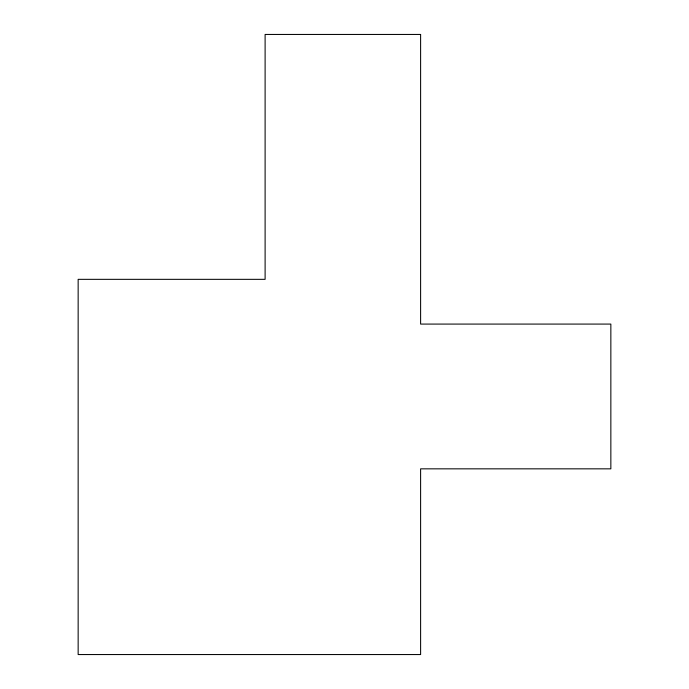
<?xml version="1.0" encoding="UTF-8"?>
<svg xmlns="http://www.w3.org/2000/svg" width="689" height="689" viewBox="0 0 689 689"><rect width="100%" height="100%" fill="white"/><g stroke="black" fill="none" stroke-linecap="round" stroke-linejoin="round"><path stroke-width="1.03" d="M420.609 34.45L265.11 34.45L265.11 279.338L78.15 279.338L78.15 654.55L420.609 654.55L420.609 468.839L610.85 468.839L610.85 324.08L420.609 324.08L420.609 34.45"/></g></svg>
